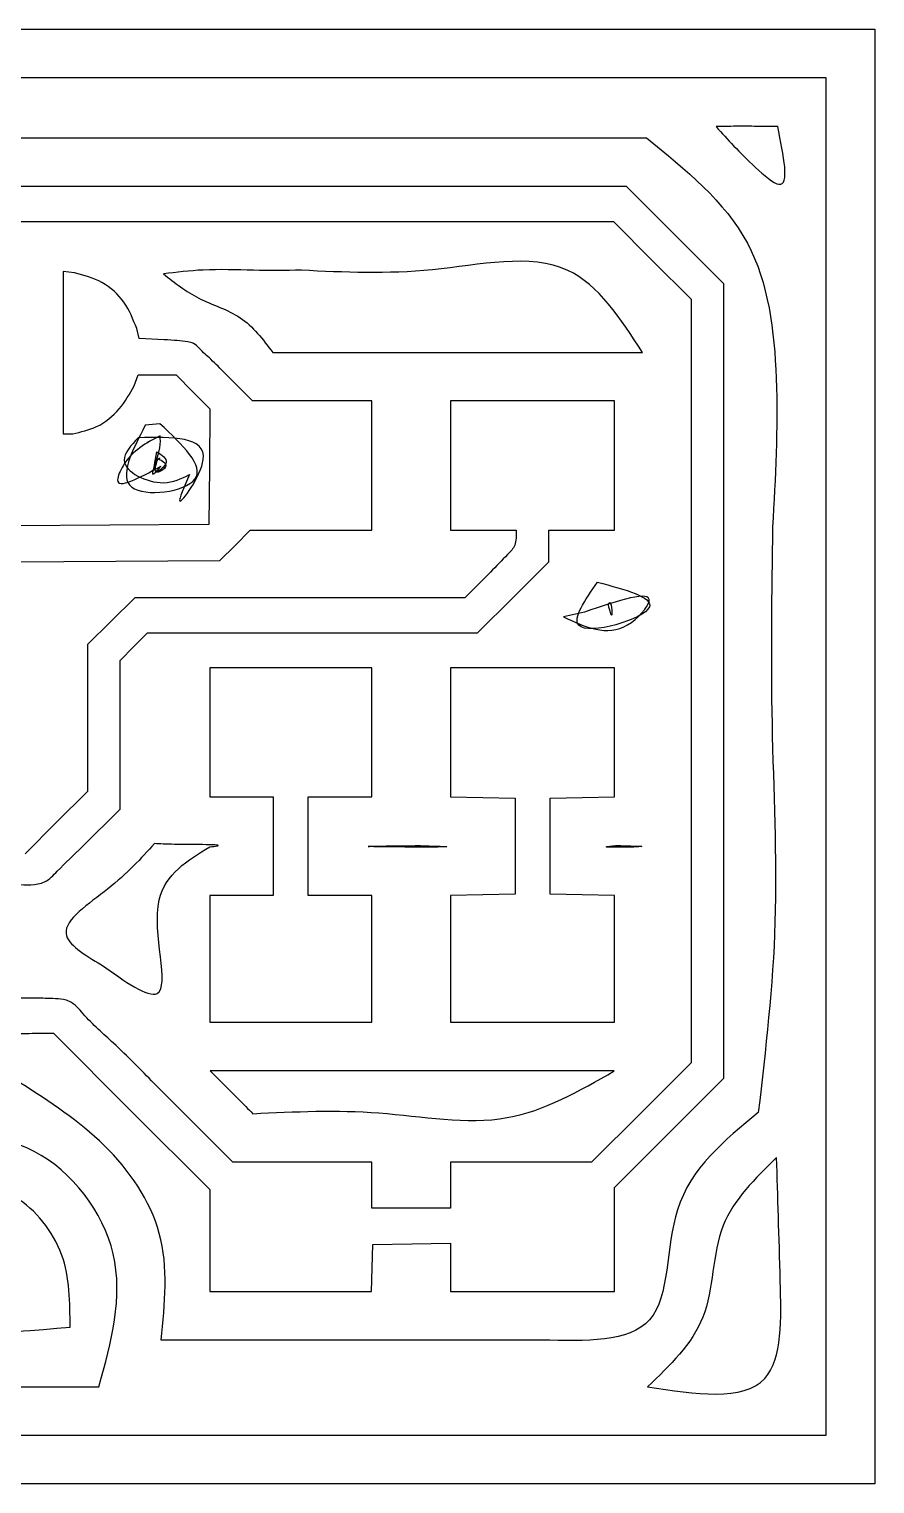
# Model space of a CAD drawing. Extents: x 61.3 to 109.4, y 176.4 to 193.3.
# Drawn here: x 99.62 to 109.44, y 176.38 to 193.27 of the extents above; entities that cross this region are included whole.
import ezdxf

# ---------------------------------------------------------------- set-up
doc = ezdxf.new("R2010")
doc.units = 0
doc.layers.add('Layer_1', color=7, linetype='CONTINUOUS')

msp = doc.modelspace()

# ---------------------------------------------------------------- linework, layer by layer
at = {"layer": 'Layer_1', "color": 7}
for p, q in [((85.371726, 193.269742), (109.438226, 193.269742)), ((109.438226, 193.269742), (109.438226, 184.824242)), ((107.593364, 192.137356), (107.593364, 192.137356)), ((106.552729, 191.440953), (93.791648, 191.440953)), ((107.119172, 190.876551), (106.552729, 191.440953)), ((93.791388, 191.034558), (106.402406, 191.034558)), ((106.402406, 191.034558), (106.853516, 190.583974)), ((107.685614, 190.312149), (107.119172, 190.876551)), ((106.853516, 190.583974), (107.304623, 190.133389)), ((100.144794, 190.439781), (100.014814, 190.457025)), ((100.014814, 190.457025), (100.014814, 189.513954)), ((101.177217, 190.426937), (101.177217, 190.426937)), ((107.685614, 185.701109), (107.685614, 190.312149)), ((107.304623, 190.133389), (107.304623, 185.701027)), ((100.89657, 189.675777), (100.867176, 189.791872)), ((101.185943, 189.663077), (100.89657, 189.675777)), ((100.014814, 189.513954), (100.014814, 188.57088)), ((100.837509, 189.128743), (100.883517, 189.25668)), ((100.883517, 189.25668), (101.103811, 189.25668)), ((101.103811, 189.25668), (101.324105, 189.25668)), ((101.324105, 189.25668), (101.520794, 189.058834)), ((102.211152, 188.951877), (101.894033, 189.271053)), ((101.520794, 189.058834), (101.717478, 188.860987)), ((101.717478, 188.860987), (101.710704, 188.188884)), ((102.903683, 188.951877), (102.211152, 188.951877)), ((103.596214, 188.951877), (102.903683, 188.951877)), ((103.596214, 188.202577), (103.596214, 188.951877)), ((105.463126, 188.951854), (104.510626, 188.951854)), ((104.510626, 188.951854), (104.510626, 188.202554)), ((106.415626, 188.951854), (105.463126, 188.951854)), ((106.415626, 188.202554), (106.415626, 188.951854)), ((101.136981, 188.6884), (100.967204, 188.66966)), ((100.014814, 188.57088), (100.125059, 188.57088)), ((100.885625, 188.525242), (100.885625, 188.525242)), ((100.967204, 188.66966), (100.967204, 188.66966)), ((101.140285, 188.548398), (101.140285, 188.548398)), ((100.99642, 188.470121), (100.99642, 188.470121)), ((101.101703, 188.362083), (101.101703, 188.362083)), ((101.112726, 188.284362), (101.112726, 188.284362)), ((101.134223, 188.279844), (101.134223, 188.279844)), ((101.710704, 188.188884), (101.703931, 187.51678)), ((103.596214, 187.453277), (103.596214, 188.202577)), ((104.510626, 188.202554), (104.510626, 187.453254)), ((106.415626, 187.453254), (106.415626, 188.202554)), ((100.554581, 187.510176), (99.405231, 187.503572)), ((101.703931, 187.51678), (100.554581, 187.510176)), ((102.008954, 187.27572), (102.185154, 187.453277)), ((102.185154, 187.453277), (102.890684, 187.453277)), ((102.890684, 187.453277), (103.596214, 187.453277)), ((104.510626, 187.453254), (104.891626, 187.453254)), ((104.891626, 187.453254), (105.272626, 187.453254)), ((105.272626, 187.453254), (105.272626, 187.358385)), ((105.653626, 187.2681), (105.653626, 187.453254)), ((105.653626, 187.453254), (106.034626, 187.453254)), ((106.034626, 187.453254), (106.415626, 187.453254)), ((101.832757, 187.098162), (102.008954, 187.27572)), ((105.653626, 187.082948), (105.653626, 187.2681)), ((99.417914, 187.084954), (100.625337, 187.091558)), ((100.625337, 187.091558), (101.832757, 187.098162)), ((105.239134, 186.6712), (105.653626, 187.082948)), ((104.974571, 186.964685), (104.676521, 186.665854)), ((106.218081, 186.847913), (106.218081, 186.847913)), ((100.845434, 186.665854), (100.56983, 186.394269)), ((102.760978, 186.665854), (100.845434, 186.665854)), ((104.676521, 186.665854), (102.760978, 186.665854)), ((104.824646, 186.259454), (105.239134, 186.6712)), ((106.068043, 186.501691), (105.82286, 186.445507)), ((106.343207, 186.580999), (106.343207, 186.580999)), ((100.56983, 186.394269), (100.294226, 186.122681)), ((105.82286, 186.445507), (105.82286, 186.445507)), ((100.833242, 186.100021), (100.991258, 186.259454)), ((100.991258, 186.259454), (102.90795, 186.259454)), ((102.90795, 186.259454), (104.824646, 186.259454)), ((100.294226, 186.122681), (100.294226, 185.270635)), ((100.675226, 185.940588), (100.833242, 186.100021)), ((100.675226, 185.07672), (100.675226, 185.940588)), ((102.656426, 185.852942), (101.716626, 185.852942)), ((101.716626, 185.852942), (101.716626, 185.103642)), ((103.596226, 185.852942), (102.656426, 185.852942)), ((103.596226, 185.103642), (103.596226, 185.852942)), ((105.463126, 185.853046), (104.510626, 185.853046)), ((104.510626, 185.853046), (104.510626, 185.104426)), ((106.415626, 185.853046), (105.463126, 185.853046)), ((106.415626, 185.104426), (106.415626, 185.853046)), ((107.304623, 185.701027), (107.304623, 181.268665)), ((107.685614, 181.090072), (107.685614, 185.701109)), ((100.294226, 185.270635), (100.294226, 184.418589)), ((100.675226, 184.212855), (100.675226, 185.07672)), ((101.716626, 185.103642), (101.716626, 184.354342)), ((103.596226, 184.354342), (103.596226, 185.103642)), ((104.510626, 185.104426), (104.510626, 184.355806)), ((106.415626, 184.355806), (106.415626, 185.104426)), ((109.438226, 184.824242), (109.438226, 176.378742)), ((100.294226, 184.418589), (99.932603, 184.056323)), ((101.716626, 184.354342), (102.084926, 184.354342)), ((102.084926, 184.354342), (102.453226, 184.354342)), ((102.453226, 184.354342), (102.453226, 183.782842)), ((102.859626, 183.782842), (102.859626, 184.354342)), ((102.859626, 184.354342), (103.227926, 184.354342)), ((103.227926, 184.354342), (103.596226, 184.354342)), ((104.510626, 184.355806), (104.885276, 184.348779)), ((104.885276, 184.348779), (105.259926, 184.341752)), ((105.259926, 184.341752), (105.259926, 183.782952)), ((105.666326, 184.341752), (106.040976, 184.348779)), ((105.666326, 183.782952), (105.666326, 184.341752)), ((106.040976, 184.348779), (106.415626, 184.355806)), ((100.23543, 183.775656), (100.675226, 184.212855)), ((99.932603, 184.056323), (99.570983, 183.694054)), ((100.23543, 183.775687), (100.23543, 183.775656)), ((101.073037, 183.812895), (101.073037, 183.812895)), ((102.453226, 183.782842), (102.453226, 183.211342)), ((102.859626, 183.211342), (102.859626, 183.782842)), ((104.160396, 183.789753), (104.160396, 183.789753)), ((105.259926, 183.782952), (105.259926, 183.224152)), ((105.666326, 183.224152), (105.666326, 183.782952)), ((106.42644, 183.791446), (106.42644, 183.791446)), ((102.084926, 183.211342), (101.716626, 183.211342)), ((101.716626, 183.211342), (101.716626, 182.474742)), ((102.453226, 183.211342), (102.084926, 183.211342)), ((103.227926, 183.211342), (102.859626, 183.211342)), ((103.596226, 183.211342), (103.227926, 183.211342)), ((103.596226, 182.474742), (103.596226, 183.211342)), ((104.885276, 183.217124), (104.510626, 183.210097)), ((104.510626, 183.210097), (104.510626, 182.474177)), ((105.259926, 183.224152), (104.885276, 183.217124)), ((106.040976, 183.217124), (105.666326, 183.224152)), ((106.415626, 183.210097), (106.040976, 183.217124)), ((106.415626, 182.474177), (106.415626, 183.210097)), ((101.716626, 182.474742), (101.716626, 181.738142)), ((103.596226, 181.738142), (103.596226, 182.474742)), ((103.596226, 182.474742), (103.596226, 182.474742)), ((104.510626, 182.474177), (104.510626, 181.738254)), ((106.415626, 181.738254), (106.415626, 182.474177)), ((106.415626, 182.474177), (106.415626, 182.474177)), ((99.711284, 182.017558), (99.405223, 182.017558)), ((99.652737, 181.611178), (99.900255, 181.611178)), ((99.900255, 181.611178), (100.808437, 180.703261)), ((101.716626, 181.738142), (102.656426, 181.738142)), ((102.656426, 181.738142), (103.596226, 181.738142)), ((104.510626, 181.738254), (105.463126, 181.738254)), ((105.463126, 181.738254), (106.415626, 181.738254)), ((107.304623, 181.268665), (106.726982, 180.690612)), ((107.050614, 180.455453), (107.685614, 181.090072)), ((101.983057, 180.112558), (101.06879, 181.028621)), ((100.808437, 180.703261), (101.716617, 179.795343)), ((102.217361, 180.677079), (102.217361, 180.677079)), ((106.726982, 180.690612), (106.149338, 180.112558)), ((106.415614, 179.820834), (107.050614, 180.455453)), ((102.78964, 180.112558), (101.983057, 180.112558)), ((103.596223, 180.112558), (102.78964, 180.112558)), ((103.596223, 179.845858), (103.596223, 180.112558)), ((105.329982, 180.112558), (104.510623, 180.112558)), ((104.510623, 180.112558), (104.510623, 179.845858)), ((106.149338, 180.112558), (105.329982, 180.112558)), ((108.297266, 180.168148), (108.297266, 180.168148)), ((101.716617, 179.795343), (101.716617, 179.204661)), ((103.596223, 179.579158), (103.596223, 179.845858)), ((104.510623, 179.845858), (104.510623, 179.579158)), ((106.415614, 179.217395), (106.415614, 179.820834)), ((104.053423, 179.579158), (103.596223, 179.579158)), ((104.510623, 179.579158), (104.053423, 179.579158)), ((106.415614, 178.613953), (106.415614, 179.217395)), ((101.716617, 179.204661), (101.716617, 178.613978)), ((103.601718, 178.886992), (103.608914, 179.160042)), ((103.608914, 179.160042), (104.059764, 179.166984)), ((104.059764, 179.166984), (104.510614, 179.173927)), ((104.510614, 179.173927), (104.510614, 178.89394)), ((103.594498, 178.613978), (103.601723, 178.887028)), ((103.601723, 178.887028), (103.601718, 178.886992)), ((104.510614, 178.89394), (104.510614, 178.613953)), ((101.716617, 178.613978), (102.655559, 178.613978)), ((102.655559, 178.613978), (103.594498, 178.613978)), ((104.510614, 178.613953), (105.463114, 178.613953)), ((105.463114, 178.613953), (106.415614, 178.613953)), ((109.438226, 176.378742), (85.371726, 176.378742))]:
    msp.add_line(p, q, dxfattribs=at)
for points, knots in [([(108.873838, 192.705108), (103.651134, 192.705108), (93.205726, 192.705108), (77.537616, 192.705108), (67.092209, 192.705108), (61.869506, 192.705108)], [0, 0, 0, 0, 15.668111, 31.336222, 47.004331, 47.004331, 47.004331, 47.004331]), ([(108.873838, 176.943107), (108.873838, 178.694441), (108.873838, 182.197108), (108.873838, 187.451108), (108.873838, 190.953775), (108.873838, 192.705108)], [0, 0, 0, 0, 5.254001, 10.508002, 15.762001, 15.762001, 15.762001, 15.762001]), ([(108.309393, 192.140658), (108.229104, 192.140471), (108.067398, 192.140095), (107.828703, 192.142201), (107.670331, 192.13894), (107.593364, 192.137356)], [0, 0, 0, 0, 0.240869, 0.485121, 0.716058, 0.716058, 0.716058, 0.716058]), ([(107.593364, 192.137356), (107.727291, 191.989293), (107.929331, 191.765926), (108.485743, 191.279677), (108.379984, 191.796017), (108.309393, 192.140658)], [0, 0, 0, 0, 0.659309, 0.994626, 1.667686, 1.667686, 1.667686, 1.667686]), ([(81.030298, 192.005617), (83.892025, 192.005617), (89.615477, 192.005617), (98.200656, 192.005617), (103.924107, 192.005617), (106.785833, 192.005617)], [0, 0, 0, 0, 8.585179, 17.170358, 25.755535, 25.755535, 25.755535, 25.755535]), ([(106.785833, 192.005617), (107.242023, 191.637094), (108.130631, 190.919251), (108.344728, 189.156004), (108.282245, 188.058744), (108.249861, 187.490062)], [0, 0, 0, 0, 1.692342, 3.296492, 5.022352, 5.022352, 5.022352, 5.022352]), ([(106.740082, 189.516327), (106.484718, 189.909642), (105.917726, 190.782932), (104.282033, 190.397217), (103.276444, 190.445974), (102.782356, 190.469931)], [0, 0, 0, 0, 1.287951, 2.859676, 4.377896, 4.377896, 4.377896, 4.377896]), ([(100.867176, 189.791872), (100.825148, 189.898816), (100.741267, 190.112258), (100.47564, 190.351176), (100.254922, 190.410287), (100.144794, 190.439781)], [0, 0, 0, 0, 0.341785, 0.682146, 1.021085, 1.021085, 1.021085, 1.021085]), ([(102.782356, 190.469931), (102.595825, 190.468179), (102.214568, 190.464598), (101.677802, 190.489004), (101.330697, 190.445967), (101.177217, 190.426937)], [0, 0, 0, 0, 0.559791, 1.144172, 1.607392, 1.607392, 1.607392, 1.607392]), ([(101.177217, 190.426937), (101.308247, 190.324481), (101.579539, 190.112349), (102.108351, 189.964247), (102.332092, 189.667538), (102.446116, 189.516327)], [0, 0, 0, 0, 0.496728, 1.028454, 1.581061, 1.581061, 1.581061, 1.581061]), ([(101.894033, 189.271053), (101.839019, 189.326981), (101.741243, 189.426379), (101.615818, 189.536301), (101.537162, 189.624845), (101.441629, 189.640668), (101.329255, 189.655101), (101.237042, 189.660233), (101.185943, 189.663077)], [0, 0, 0, 0, 0.23447, 0.416718, 0.507465, 0.574858, 0.69803, 0.85111, 0.85111, 0.85111, 0.85111]), ([(100.125059, 188.57088), (100.219448, 188.592144), (100.423984, 188.638221), (100.678832, 188.844624), (100.785559, 189.035724), (100.837509, 189.128743)], [0, 0, 0, 0, 0.287784, 0.623616, 0.942119, 0.942119, 0.942119, 0.942119]), ([(100.967204, 188.66966), (100.811828, 188.370793), (100.500074, 187.771133), (101.911287, 187.959332), (101.397675, 188.442936), (101.136981, 188.6884)], [0, 0, 0, 0, 0.733957, 1.472644, 2.23405, 2.23405, 2.23405, 2.23405]), ([(101.140285, 188.548398), (100.979717, 188.464628), (100.76832, 188.354339), (100.558235, 187.875969), (100.894331, 188.058012), (101.146353, 188.194517)], [0, 0, 0, 0, 0.553359, 0.728529, 1.253623, 1.253623, 1.253623, 1.253623]), ([(100.885625, 188.525242), (100.802604, 188.436447), (100.57788, 188.196093), (101.139242, 187.927711), (101.386512, 188.050977), (101.479835, 188.0975)], [0, 0, 0, 0, 0.306918, 0.830781, 1.14835, 1.14835, 1.14835, 1.14835]), ([(101.479835, 188.0975), (101.417535, 187.954154), (101.249586, 187.567721), (101.947778, 188.550544), (101.279678, 188.534629), (100.885625, 188.525242)], [0, 0, 0, 0, 0.326182, 0.879327, 1.674696, 1.674696, 1.674696, 1.674696]), ([(101.146353, 188.194517), (101.11146, 188.151254), (100.989341, 187.999845), (101.148693, 188.370197), (101.142253, 188.506698), (101.140285, 188.548398)], [0, 0, 0, 0, 0.126915, 0.444179, 0.583731, 0.583731, 0.583731, 0.583731]), ([(100.99642, 188.470121), (100.994114, 188.47106), (100.99041, 188.472567), (100.986122, 188.482619), (100.992112, 188.475349), (100.99642, 188.470121)], [0, 0, 0, 0, 0.007603, 0.012209, 0.024006, 0.024006, 0.024006, 0.024006]), ([(101.101703, 188.362083), (101.07675, 188.2461), (101.0358, 188.055757), (101.269772, 188.251753), (101.16002, 188.323801), (101.101703, 188.362083)], [0, 0, 0, 0, 0.226844, 0.372279, 0.537172, 0.537172, 0.537172, 0.537172]), ([(101.112726, 188.284362), (101.089196, 188.207718), (101.047481, 188.071837), (101.262864, 188.201804), (101.163604, 188.256385), (101.112726, 188.284362)], [0, 0, 0, 0, 0.158685, 0.281327, 0.410294, 0.410294, 0.410294, 0.410294]), ([(101.134223, 188.279844), (101.13247, 188.281562), (101.129515, 188.284458), (101.130555, 188.295785), (101.132711, 188.286415), (101.134223, 188.279844)], [0, 0, 0, 0, 0.007377, 0.01243, 0.024292, 0.024292, 0.024292, 0.024292]), ([(105.272626, 187.358385), (105.269224, 187.330886), (105.260105, 187.257169), (105.136306, 187.131978), (105.039801, 187.032157), (104.974571, 186.964685)], [0, 0, 0, 0, 0.081457, 0.218361, 0.503904, 0.503904, 0.503904, 0.503904]), ([(108.249861, 187.490062), (108.238963, 186.727991), (108.217087, 185.198161), (108.343628, 182.926299), (108.169767, 181.426433), (108.084496, 180.69082)], [0, 0, 0, 0, 2.286731, 4.590528, 6.807991, 6.807991, 6.807991, 6.807991]), ([(106.218081, 186.847913), (106.071508, 186.637568), (105.697452, 186.100764), (107.273181, 186.566827), (106.5405, 186.762018), (106.218081, 186.847913)], [0, 0, 0, 0, 0.545867, 1.393057, 2.058854, 2.058854, 2.058854, 2.058854]), ([(105.82286, 186.445507), (106.075012, 186.327605), (106.450655, 186.151962), (107.036926, 186.82867), (106.457914, 186.633265), (106.068043, 186.501691)], [0, 0, 0, 0, 0.750422, 1.117939, 1.875487, 1.875487, 1.875487, 1.875487]), ([(106.343207, 186.580999), (106.36114, 186.516684), (106.400858, 186.37424), (106.372222, 186.662701), (106.347751, 186.593794), (106.343207, 186.580999)], [0, 0, 0, 0, 0.118761, 0.263029, 0.295928, 0.295928, 0.295928, 0.295928]), ([(97.532258, 183.363595), (97.890952, 183.356587), (98.511989, 183.344454), (99.239041, 183.378303), (99.640495, 183.319305), (99.836384, 183.375087), (99.994099, 183.548388), (100.13783, 183.683762), (100.23543, 183.775687)], [0, 0, 0, 0, 1.075207, 1.861591, 2.188913, 2.269132, 2.46114, 2.867378, 2.867378, 2.867378, 2.867378]), ([(101.073037, 183.812895), (100.917533, 183.640723), (100.617098, 183.308086), (99.807941, 182.792006), (100.26039, 182.523043), (100.457881, 182.405642)], [0, 0, 0, 0, 0.758019, 1.464498, 2.011738, 2.011738, 2.011738, 2.011738]), ([(100.457881, 182.405642), (100.729462, 182.21321), (101.406385, 181.733567), (100.868925, 183.260855), (101.457861, 183.618627), (101.716857, 183.775964)], [0, 0, 0, 0, 0.727548, 1.813432, 2.665826, 2.665826, 2.665826, 2.665826]), ([(101.716857, 183.775964), (101.747506, 183.779333), (101.966737, 183.803429), (101.340161, 183.799062), (101.138287, 183.809516), (101.073037, 183.812895)], [0, 0, 0, 0, 0.07956, 0.569091, 0.80288, 0.80288, 0.80288, 0.80288]), ([(104.160396, 183.789753), (103.835466, 183.786234), (103.022353, 183.777429), (104.848475, 183.766485), (104.298372, 183.785087), (104.160396, 183.789753)], [0, 0, 0, 0, 0.602229, 1.50703, 1.809947, 1.809947, 1.809947, 1.809947]), ([(106.42644, 183.791446), (106.380871, 183.786301), (106.159994, 183.761363), (106.990694, 183.777023), (106.595087, 183.787135), (106.42644, 183.791446)], [0, 0, 0, 0, 0.105988, 0.513728, 0.816706, 0.816706, 0.816706, 0.816706]), ([(101.06879, 181.028621), (100.914109, 181.187392), (100.644554, 181.464077), (100.303582, 181.756673), (100.134526, 181.972344), (99.999633, 182.008104), (99.873874, 182.015983), (99.77225, 182.016968), (99.711284, 182.017558)], [0, 0, 0, 0, 0.662095, 1.153803, 1.368864, 1.442425, 1.564344, 1.747166, 1.747166, 1.747166, 1.747166]), ([(97.563717, 181.560378), (97.903882, 181.555315), (98.450938, 181.547173), (99.053464, 181.590676), (99.352933, 181.55775), (99.451903, 181.608843), (99.538093, 181.606959), (99.609751, 181.609596), (99.652737, 181.611178)], [0, 0, 0, 0, 1.015534, 1.633189, 1.842033, 1.876023, 1.962746, 2.092771, 2.092771, 2.092771, 2.092771]), ([(106.411559, 181.173725), (105.890415, 181.173725), (104.848128, 181.173725), (103.284698, 181.173725), (102.242411, 181.173725), (101.721268, 181.173725)], [0, 0, 0, 0, 1.563431, 3.126861, 4.690291, 4.690291, 4.690291, 4.690291]), ([(102.217361, 180.677079), (102.702269, 180.700534), (103.68124, 180.747885), (105.157986, 180.453044), (106.00717, 180.941242), (106.411559, 181.173725)], [0, 0, 0, 0, 1.462926, 2.953471, 4.308608, 4.308608, 4.308608, 4.308608]), ([(101.152412, 178.049395), (101.194513, 178.472008), (101.277605, 179.306108), (100.534524, 180.377491), (99.858523, 180.814233), (99.519715, 181.033125)], [0, 0, 0, 0, 1.237804, 2.443028, 3.654022, 3.654022, 3.654022, 3.654022]), ([(108.084496, 180.69082), (107.692175, 180.36922), (106.947582, 179.75885), (107.114036, 178.006578), (106.077824, 178.03529), (105.56875, 178.049395)], [0, 0, 0, 0, 1.468353, 2.786809, 4.060082, 4.060082, 4.060082, 4.060082]), ([(100.428668, 177.507444), (100.570987, 178.027061), (100.851006, 179.049424), (99.749062, 180.493428), (98.689069, 180.450507), (98.15326, 180.428811)], [0, 0, 0, 0, 1.551809, 3.053233, 4.587958, 4.587958, 4.587958, 4.587958]), ([(108.297266, 180.168148), (108.047452, 179.925013), (107.526517, 179.418008), (107.590327, 178.262881), (107.057304, 177.754338), (106.798511, 177.50743)], [0, 0, 0, 0, 1.00487, 2.095445, 3.124628, 3.124628, 3.124628, 3.124628]), ([(106.798511, 177.50743), (107.355597, 177.420084), (108.379811, 177.259496), (108.335555, 178.906753), (108.310964, 179.716876), (108.297266, 180.168148)], [0, 0, 0, 0, 1.363256, 2.506373, 3.943892, 3.943892, 3.943892, 3.943892]), ([(100.093529, 178.197122), (100.093215, 178.486159), (100.092585, 179.065976), (99.503106, 179.807258), (98.927779, 179.901841), (98.641628, 179.948884)], [0, 0, 0, 0, 0.851876, 1.708887, 2.556929, 2.556929, 2.556929, 2.556929]), ([(92.452032, 178.071996), (93.310477, 178.080335), (95.035186, 178.097088), (97.585119, 178.003157), (99.271568, 178.133563), (100.093529, 178.197122)], [0, 0, 0, 0, 2.575604, 5.174668, 7.645873, 7.645873, 7.645873, 7.645873]), ([(105.56875, 178.049395), (105.078046, 178.049395), (104.096637, 178.049395), (102.624525, 178.049395), (101.643117, 178.049395), (101.152412, 178.049395)], [0, 0, 0, 0, 1.472113, 2.944225, 4.416338, 4.416338, 4.416338, 4.416338]), ([(87.745756, 177.507444), (89.154968, 177.507444), (91.973393, 177.507444), (96.20103, 177.507444), (99.019455, 177.507444), (100.428668, 177.507444)], [0, 0, 0, 0, 4.227636, 8.455273, 12.682911, 12.682911, 12.682911, 12.682911]), ([(61.869506, 176.943107), (67.092209, 176.943107), (77.537616, 176.943107), (93.205726, 176.943107), (103.651134, 176.943107), (108.873838, 176.943107)], [0, 0, 0, 0, 15.668109, 31.33622, 47.004331, 47.004331, 47.004331, 47.004331])]:
    msp.add_open_spline(points, degree=3, knots=knots, dxfattribs=at)
for points in [[(102.446116, 189.516327), (102.923224, 189.516327), (103.877438, 189.516327), (105.30876, 189.516327), (106.262975, 189.516327), (106.740082, 189.516327)], [(101.721268, 181.173725), (101.77639, 181.118542), (101.886633, 181.008177), (102.051997, 180.842628), (102.16224, 180.732262), (102.217361, 180.677079)]]:
    msp.add_open_spline(points, degree=3, dxfattribs=at)

doc.saveas('drawing.dxf')
